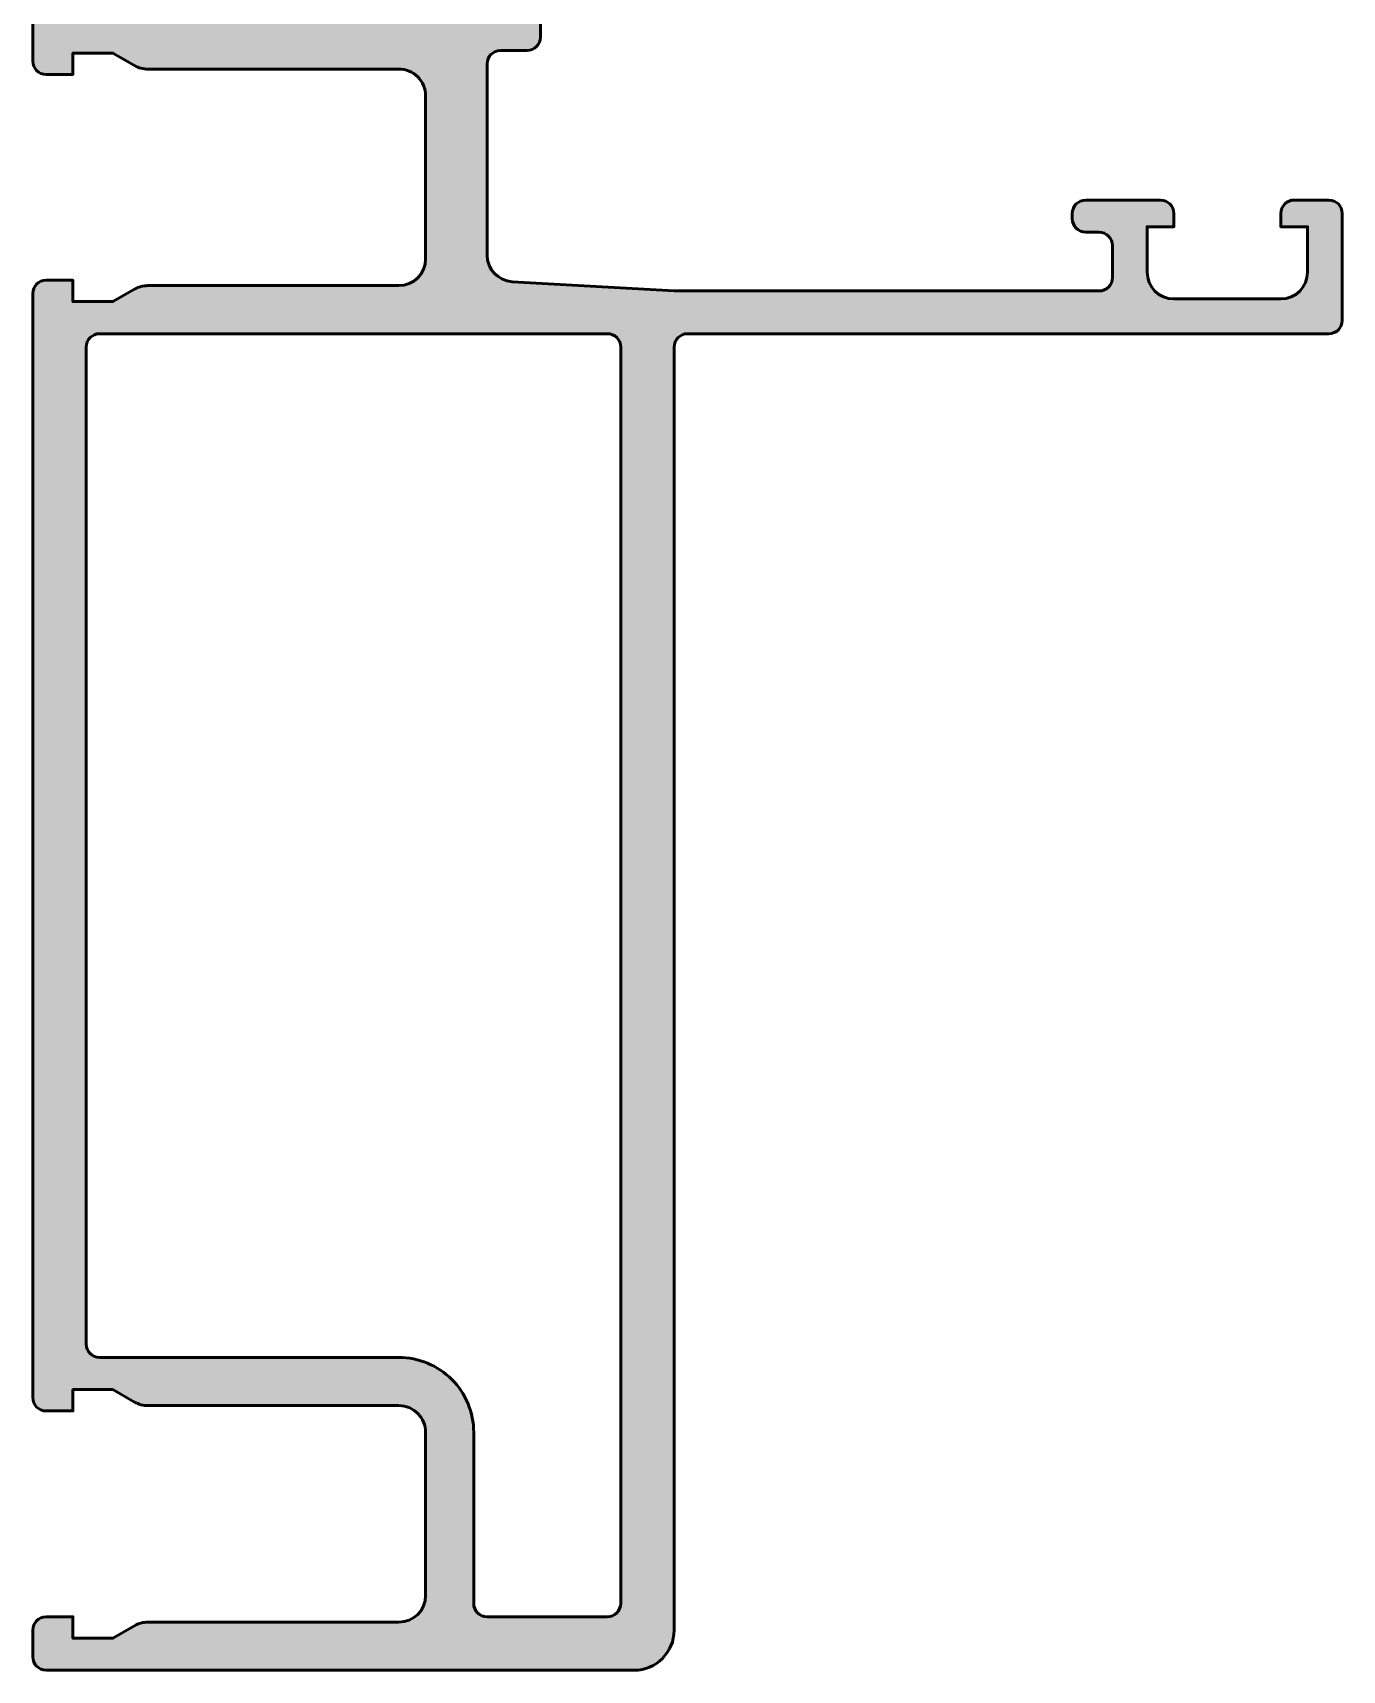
# Model space of a CAD drawing. Extents: x 0 to 49, y -50 to 75.
# Drawn here: x 0 to 49, y -50 to 11.3 of the extents above; entities that cross this region are included whole.
import ezdxf

# ---------------------------------------------------------------- set-up
doc = ezdxf.new("R2010")
doc.units = 0
doc.layers.add('0S-Alu contour', color=7, linetype='Continuous', lineweight=50)
doc.layers.add('0S-Alu hatch', color=252, linetype='Continuous', lineweight=25)

# ---------------------------------------------------------------- blocks, each defined once
blk = doc.blocks.new('346460__80BC67BB_5078_48B1_9897_1F72DA090A25_')
at = {"layer": '0S-Alu hatch'}
h = blk.add_hatch(color=256, dxfattribs=at)
edge = h.paths.add_edge_path()
edge.add_line((0.5000035379538801, -50.00000000001249), (22.49999237060548, -50.00000000000002))
edge.add_arc((22.49996978771755, -48.49997741711209), 1.500022583057917, 270.000862589792, 359.9999908442977)
edge.add_line((23.99999237077544, -48.49997765553325), (23.99999999999809, -0.4998096513005379))
edge.add_ellipse((24.49999855546814, -0.4998097307728537), major_axis=(-0.4999985554700565, 0), ratio=1, start_angle=270.0004507753658, end_angle=359.99999088419196, ccw=False)
edge.add_line((24.49999462172235, 0.0001888246817272), (48.50126647949199, 0.0003776550292969))
edge.add_arc((48.50039835766893, 0.4997802732136848), 0.4994033727208107, 270.0995983293901, 360.0352749677095)
edge.add_line((48.99980163574218, 0.5000877380371948), (48.99980163575543, 4.500091377393772))
edge.add_arc((48.49980527509885, 4.500091377393772), 0.4999963606565814, 0, 89.99999998191763)
edge.add_line((48.49980527525665, 5.000087738050353), (47.19976307025863, 5.000087738447415))
edge.add_arc((47.19976307025862, 4.500138508384315), 0.4999492300630948, 89.9999999999992, 180)
edge.add_line((46.69981384019552, 4.500138508384315), (46.69981384277343, 4.000087738037109))
edge.add_line((46.69981384277343, 4.000087738037109), (47.69981384277342, 4.000087738037109))
edge.add_line((47.69981384277342, 4.000087738037109), (47.69981384370558, 2.300133968294495))
edge.add_ellipse((46.69977066427384, 2.300133968294506), major_axis=(-1.000043179431735, 0), ratio=1, start_angle=90.00000000200572, end_angle=180, ccw=False)
edge.add_line((46.69977066430885, 1.30009078886277), (42.69976659306577, 1.300090789654933))
edge.add_ellipse((42.69976659306577, 2.300043541063547), major_axis=(-0.999952751408614, 0), ratio=1, start_angle=0, end_angle=90, ccw=False)
edge.add_line((41.69981384165715, 2.300043541063545), (41.69981384277344, 4.000087738037109))
edge.add_line((41.69981384277344, 4.000087738037109), (42.69981384277343, 4.000087738037109))
edge.add_line((42.69981384277343, 4.000087738037109), (42.69981384514839, 4.500039002263122))
edge.add_arc((42.19976510699946, 4.500039002263122), 0.500048738148931, 0, 89.9999999961035)
edge.add_line((42.19976510703346, 5.000087740412053), (39.39978173224186, 5.00008773822755))
edge.add_arc((39.39978173224186, 4.500101538021819), 0.4999862002057327, 90, 180)
edge.add_line((38.89979553203612, 4.500101538436656), (38.89979553206062, 4.300077908218751))
edge.add_arc((39.39978265065037, 4.300077908218733), 0.4999871185897438, 180, 270.0000000008598)
edge.add_line((39.39978265065788, 3.80009078962899), (39.89979279135894, 3.800090789802438))
edge.add_ellipse((39.89979279135895, 3.300088048927334), major_axis=(-0.5000027408751038, 0), ratio=1, start_angle=180, end_angle=270.0000000000008, ccw=False)
edge.add_line((40.39979553223405, 3.300088048932847), (40.3997955322398, 2.100082572801563))
edge.add_ellipse((39.89979917158321, 2.100082572801556), major_axis=(-0.4999963606565956, 0), ratio=1, start_angle=89.9999999999992, end_angle=180, ccw=False)
edge.add_line((39.8997991715832, 1.600086212144957), (23.99980163574219, 1.600086212158203))
edge.add_line((23.99980163574219, 1.600086212158203), (17.94274326384587, 1.946202525286707))
edge.add_ellipse((17.9997923073296, 2.944564558837882), major_axis=(-0.9999906716559138, 0), ratio=1, start_angle=-0.0006706298242988851, end_angle=86.72952440842909, ccw=False)
edge.add_line((16.99980163574219, 2.944576263427588), (17.00064086777473, 10.09778290751687))
edge.add_ellipse((17.50064916761322, 10.09772424528893), major_axis=(-0.5000083032796946, 0), ratio=1, start_angle=269.9921316221246, end_angle=359.993277915408, ccw=False)
edge.add_line((17.50071783330365, 10.59773254385372), (18.49993133544986, 10.59759532276075))
edge.add_arc((18.49999999999999, 11.09759531804593), 0.5000000000000036, 269.9921316221251, 360)
edge.add_line((19, 11.09759531804593), (19, 12.5))
edge.add_ellipse((19.07883644654304, 12.76752059199312), major_axis=(-0.27889505632743, 0), ratio=1, start_angle=-1.1645893740961242, end_angle=73.58012358050831, ccw=False)
edge.add_line((18.79999899999999, 12.77318899999148), (18.79999899999999, 13.2267829999915))
edge.add_ellipse((19.07886709564316, 13.23244365946855), major_axis=(-0.2789255417371573, 0), ratio=1, start_angle=-73.57540544464541, end_angle=1.162870072882697, ccw=False)
edge.add_line((19, 13.49998699999149), (18.99999999999999, 15.379998))
edge.add_arc((18.69999999999999, 15.379998), 0.3000000000000043, 0, 90.00000000000067)
edge.add_line((18.69999999999998, 15.67999800000001), (17.72002568095721, 15.679998))
edge.add_arc((17.72002568095721, 15.379998), 0.3000000000000043, 90.00000000000067, 180)
edge.add_line((17.4200256809572, 15.379998), (17.42002568095721, 12.62000000000001))
edge.add_ellipse((17.30002568095721, 12.62), major_axis=(-0.120000000000001, 0), ratio=1, start_angle=89.9999999999983, end_angle=180, ccw=False)
edge.add_line((17.3000256809572, 12.5), (12.99999999999999, 12.5))
edge.add_ellipse((12.99999999999999, 12.99999999999999), major_axis=(-0.4999999999999894, 0), ratio=1, start_angle=0, end_angle=90, ccw=False)
edge.add_line((12.5, 13), (12.5, 13.69999999999999))
edge.add_line((12.5, 13.69999999999999), (13.88149545762237, 16.09282032302755))
edge.add_arc((13.76188021535171, 16.1618802153517), 0.1381197846482951, 329.999999999999, 455.6225775507939)
edge.add_arc((14.2382232411738, 11.3233911381522), 4.999999999999992, 95.62257755079357, 143.4260705937924)
edge.add_ellipse((9.500000000000004, 14.83896228901806), major_axis=(-0.9000000000000021, 0), ratio=1, start_angle=36.57392940620758, end_angle=143.4260705937925, ccw=False)
edge.add_arc((4.761776758826195, 11.32339113815219), 5.000000000000001, 36.57392940620761, 84.37742244920643)
edge.add_arc((5.238119784648299, 16.1618802153517), 0.1381197846482999, 84.37742244920642, 210.0000000000008)
edge.add_line((5.118504542377636, 16.09282032302755), (6.5, 13.7))
edge.add_line((6.5, 13.7), (6.5, 13))
edge.add_ellipse((5.999999999999999, 13), major_axis=(-0.5000000000000009, 0), ratio=1, start_angle=90.00000000000011, end_angle=180, ccw=False)
edge.add_line((6, 12.5), (1.699974319042789, 12.5))
edge.add_ellipse((1.699974319042792, 12.62), major_axis=(-0.1200000000000027, 0), ratio=1, start_angle=0, end_angle=89.99999999999869, ccw=False)
edge.add_line((1.57997431904279, 12.62), (1.579974319042789, 15.379998))
edge.add_arc((1.279974319042787, 15.379998), 0.3000000000000025, 0, 90.00000000000007)
edge.add_line((1.279974319042787, 15.679998), (0.3000000000000065, 15.679998))
edge.add_arc((0.3000000000000065, 15.37999799999999), 0.3000000000000029, 90.00000000000003, 180)
edge.add_line((3.6e-15, 15.37999799999999), (3.6e-15, 13.49998699999149))
edge.add_ellipse((-0.0788670956431618, 13.23244365946855), major_axis=(-0.2789255417371467, 0), ratio=1, start_angle=178.8371299271126, end_angle=253.57540544464558, ccw=False)
edge.add_line((0.2000010000000038, 13.22678299999149), (0.2000010000000038, 12.77318899999153))
edge.add_ellipse((-0.0788364465430445, 12.76752059199312), major_axis=(-0.2788950563274362, 0), ratio=1, start_angle=106.4198764194924, end_angle=181.164589374106, ccw=False)
edge.add_line((0, 12.5), (-1.6e-15, 10.2003173828125))
edge.add_arc((0.4999999999999967, 10.2003173828125), 0.4999999999999965, 180, 269.9999999999998)
edge.add_line((0.4999999999999948, 9.700317382812505), (1.5, 9.700317382812502))
edge.add_line((1.5, 9.700317382812502), (1.5, 10.500244140625))
edge.add_line((1.5, 10.500244140625), (2.999999999999995, 10.500244140625))
edge.add_line((2.999999999999995, 10.500244140625), (3.808921524200851, 10.03320654648252))
edge.add_arc((4.308922731759084, 10.89922192510856), 0.9999919217556257, 239.9996528790063, 269.9997497919838)
edge.add_line((4.308918364840663, 9.899230003362476), (13.69944667813878, 9.899188995361326))
edge.add_ellipse((13.69934552502536, 8.899225161391959), major_axis=(-0.9999638390855285, 0), ratio=1, start_angle=179.9900591018352, end_angle=269.9942041439233, ccw=False)
edge.add_line((14.69930934906006, 8.899051666263118), (14.69959926605225, 2.798458099353666))
edge.add_ellipse((13.69959320002104, 2.798586233183771), major_axis=(-1.0000060742403, 0), ratio=1, start_angle=89.99380036887533, end_angle=179.9926585168762, ccw=False)
edge.add_line((13.69948499538846, 1.798580164797557), (4.307378505495236, 1.799596428796705))
edge.add_arc((4.307270301113187, 0.7995933981088682), 1.000003036541913, 89.99380036439707, 120.0002873396445)
edge.add_line((3.807264439698125, 1.665618924085804), (3, 1.199539184570312))
edge.add_line((3, 1.199539184570312), (1.499999999999999, 1.199539184570312))
edge.add_line((1.499999999999999, 1.199539184570312), (1.5, 1.999588012695312))
edge.add_line((1.5, 1.999588012695312), (0.500000384852995, 1.99958801269546))
edge.add_arc((0.500000384852995, 1.499587715108841), 0.5000002975866193, 90, 180)
edge.add_line((8.72663758e-08, 1.499587716165355), (-8.431e-13, -39.79968353458438))
edge.add_arc((0.4999990815466126, -39.79968353564089), 0.4999990815474505, 180, 270)
edge.add_line((0.4999990815466125, -40.29968261718834), (1.499999999999999, -40.2996826171875))
edge.add_line((1.499999999999999, -40.2996826171875), (1.5, -39.49975585937501))
edge.add_line((1.5, -39.49975585937501), (2.999999999999984, -39.49975585937501))
edge.add_line((2.999999999999984, -39.49975585937501), (3.808934069708699, -39.96680165062923))
edge.add_arc((4.308900243052883, -39.10084872044334), 0.9999203227187434, 239.9996022177952, 269.9997439731926)
edge.add_line((4.308895774898158, -40.1007690431521), (13.69944667809586, -40.10081100463865))
edge.add_ellipse((13.69934552502535, -41.10077483860803), major_axis=(-0.9999638390855384, 0), ratio=1, start_angle=179.9900591019452, end_angle=269.99420414638143, ccw=False)
edge.add_line((14.69930934906006, -41.10094833373485), (14.69959926605225, -47.20154190063749))
edge.add_ellipse((13.69959320002106, -47.20141376681624), major_axis=(-1.000006074240273, 0), ratio=1, start_angle=89.99380982285822, end_angle=179.9926585173726, ccw=False)
edge.add_line((13.69948516039261, -48.20141983522027), (4.307373134103659, -48.20040512033292))
edge.add_arc((4.307265095907953, -49.20039719764456), 0.9999920831478114, 89.99380981834106, 120.0002746483619)
edge.add_line((3.807264903064123, -48.33438104680531), (3.000000000000001, -48.80046081542968))
edge.add_line((3.000000000000001, -48.80046081542968), (1.499999999999999, -48.8004608154297))
edge.add_line((1.499999999999999, -48.8004608154297), (1.499999999999999, -48.00041198730468))
edge.add_line((1.499999999999999, -48.00041198730468), (0.4999990447309026, -48.00041198730378))
edge.add_arc((0.4999990447309029, -48.50041094477074), 0.4999989574669666, 90.00000000000003, 179.999994949007)
edge.add_line((8.72639382e-08, -48.50041090112035), (-1.25149e-11, -49.49999641839588))
edge.add_arc((0.5000035379538803, -49.49999646204609), 0.5000035379663998, 179.9999950216869, 270)
edge = h.paths.add_edge_path()
edge.add_ellipse((2.499978551682032, -37.80000542658945), major_axis=(-0.4999938105094057, 0), ratio=1, start_angle=0, end_angle=90.0000000000141, ccw=False)
edge.add_line((1.999984741172627, -37.80000542658945), (1.999984741135034, -0.4999912580847337))
edge.add_ellipse((2.499975999296189, -0.4999912580847327), major_axis=(-0.4999912581611551, 0), ratio=1, start_angle=270, end_angle=360, ccw=False)
edge.add_line((2.499975999296189, 7.64223e-11), (21.49998474121093, -3e-15))
edge.add_ellipse((21.49999252389495, -0.4999922173155248), major_axis=(-0.4999922173760928, 0), ratio=1, start_angle=180, end_angle=270.00089184377657, ccw=False)
edge.add_line((21.99998474127104, -0.4999922173147127), (21.99998474128719, -47.50000873243283))
edge.add_ellipse((21.49999347364377, -47.50000873243283), major_axis=(-0.4999912676434235, 0), ratio=1, start_angle=90.0000000003892, end_angle=180, ccw=False)
edge.add_line((21.49999347364716, -48.00000000007625), (17.00000362104511, -48.00000000003056))
edge.add_ellipse((17.00000362104511, -47.49999447160624), major_axis=(-0.5000055284243068, 0), ratio=1, start_angle=-3.415094590764056e-05, end_angle=89.9999999999996, ccw=False)
edge.add_line((16.49999809262089, -47.4999941735798), (16.50000190735637, -41.10000693491913))
edge.add_arc((13.69999587844363, -41.10000526597103), 2.800006028913237, 359.9999658490542, 450)
edge.add_line((13.69999587844362, -38.29999923705779), (2.499978551682156, -38.29999923709886))
at = {"layer": '0S-Alu contour', "color": 7}
for points in [[(5.118504542377636, 16.09282032302755), (6.5, 13.7), (6.5, 13)], [(12.5, 13), (12.5, 13.69999999999999), (13.88149545762237, 16.09282032302755)], [(3.6e-15, 15.37999799999999), (3.6e-15, 13.49998699999149)], [(1.279974319042787, 15.679998), (0.3000000000000064, 15.679998)], [(1.57997431904279, 12.62), (1.579974319042789, 15.379998)], [(17.4200256809572, 15.379998), (17.42002568095721, 12.62000000000001)], [(18.69999999999998, 15.67999800000001), (17.72002568095721, 15.679998)], [(19, 13.49998699999149), (18.99999999999999, 15.379998)], [(0.2000010000000038, 13.22678299999149), (0.2000010000000038, 12.77318899999153)], [(18.79999899999999, 12.77318899999148), (18.79999899999999, 13.2267829999915)], [(0, 12.5), (-1.6e-15, 10.2003173828125)], [(6, 12.5), (1.699974319042789, 12.5)], [(17.3000256809572, 12.5), (12.99999999999999, 12.5)], [(19, 11.09759531804593), (19, 12.5)], [(0.4999999999999948, 9.700317382812505), (1.5, 9.700317382812502), (1.5, 10.500244140625), (2.999999999999995, 10.500244140625), (3.808921524200851, 10.03320654648252)], [(17.50071783330365, 10.59773254385372), (18.49993133544986, 10.59759532276075)], [(4.308918364840663, 9.899230003362476), (13.69944667813878, 9.899188995361326)], [(16.99980163574219, 2.944576263427588), (17.00064086777473, 10.09778290751687)], [(14.69930934906006, 8.899051666263118), (14.69959926605225, 2.798458099353666)], [(42.19976510703346, 5.000087740412053), (39.39978173224186, 5.00008773822755)], [(48.49980527525665, 5.000087738050353), (47.19976307025863, 5.000087738447415)], [(38.89979553203612, 4.500101538436656), (38.89979553206062, 4.300077908218751)], [(41.69981384165715, 2.300043541063545), (41.69981384277344, 4.000087738037109), (42.69981384277343, 4.000087738037109), (42.69981384514839, 4.500039002263122)], [(46.69981384019552, 4.500138508384315), (46.69981384277343, 4.000087738037109), (47.69981384277342, 4.000087738037109), (47.69981384370558, 2.300133968294495)], [(48.99980163574218, 0.5000877380371948), (48.99980163575543, 4.500091377393772)], [(39.39978265065788, 3.80009078962899), (39.89979279135894, 3.800090789802438)], [(40.39979553223405, 3.300088048932847), (40.3997955322398, 2.100082572801563)], [(3.807264439698125, 1.665618924085804), (3, 1.199539184570312), (1.499999999999999, 1.199539184570312), (1.5, 1.999588012695312), (0.500000384852995, 1.99958801269546)], [(39.8997991715832, 1.600086212144957), (23.99980163574219, 1.600086212158203), (17.94274326384587, 1.946202525286707)], [(8.72663758e-08, 1.499587716165355), (-8.431e-13, -39.79968353458438)], [(13.69948499538846, 1.798580164797557), (4.307378505495237, 1.799596428796705)], [(46.69977066430885, 1.30009078886277), (42.69976659306577, 1.300090789654933)], [(2.499975999296189, 7.64223e-11), (21.49998474121093, -3e-15)], [(24.49999462172235, 0.0001888246817272), (48.50126647949199, 0.0003776550292969)], [(1.999984741172627, -37.80000542658945), (1.999984741135034, -0.4999912580847326)], [(21.99998474127104, -0.4999922173147127), (21.99998474128719, -47.50000873243283)], [(23.99999237077544, -48.49997765553325), (23.99999999999809, -0.4998096513005362)], [(13.69999587844362, -38.29999923705779), (2.499978551682155, -38.29999923709886)], [(0.4999990815466125, -40.29968261718834), (1.499999999999999, -40.2996826171875), (1.5, -39.49975585937501), (2.999999999999984, -39.49975585937501), (3.808934069708699, -39.96680165062923)], [(4.308895774898158, -40.1007690431521), (13.69944667809586, -40.10081100463865)], [(14.69930934906006, -41.10094833373485), (14.69959926605225, -47.20154190063749)], [(16.49999809262089, -47.4999941735798), (16.50000190735637, -41.10000693491913)], [(3.807264903064123, -48.33438104680531), (3.000000000000001, -48.80046081542968), (1.499999999999999, -48.8004608154297), (1.499999999999999, -48.00041198730468), (0.4999990447309028, -48.00041198730378)], [(13.69948516039261, -48.20141983522027), (4.307373134103658, -48.20040512033292)], [(21.49999347364716, -48.00000000007625), (17.00000362104511, -48.00000000003056)], [(8.72639382e-08, -48.50041090112035), (-1.25149e-11, -49.49999641839588)], [(0.5000035379538801, -50.00000000001249), (22.49999237060548, -50.00000000000002)]]:
    blk.add_lwpolyline(points, dxfattribs=at)
for centre, radius, start, end in [((5.238119784648299, 16.1618802153517), 0.1381197846482999, 84.37742244920642, 210.0000000000008), ((4.761776758826195, 11.32339113815219), 5.000000000000001, 36.57392940620761, 84.37742244920643), ((14.2382232411738, 11.3233911381522), 4.999999999999992, 95.62257755079357, 143.4260705937924), ((13.76188021535171, 16.1618802153517), 0.1381197846482951, 329.999999999999, 95.62257755079395), ((0.3000000000000065, 15.37999799999999), 0.3000000000000029, 90.00000000000003, 180), ((1.279974319042787, 15.379998), 0.3000000000000025, 0, 90.00000000000007), ((17.72002568095721, 15.379998), 0.3000000000000043, 90.00000000000067, 180), ((18.69999999999999, 15.379998), 0.3000000000000043, 0, 90.00000000000067), ((18.49999999999999, 11.09759531804593), 0.5000000000000036, 269.9921316221251, 0), ((0.4999999999999967, 10.2003173828125), 0.4999999999999965, 180, 269.9999999999998), ((4.308922731759084, 10.89922192510856), 0.9999919217556257, 239.9996528790063, 269.9997497919838), ((39.39978173224186, 4.500101538021819), 0.4999862002057327, 90, 180), ((42.19976510699946, 4.500039002263122), 0.500048738148931, 0, 89.9999999961035), ((47.19976307025862, 4.500138508384315), 0.4999492300630948, 89.9999999999992, 180), ((48.49980527509885, 4.500091377393772), 0.4999963606565814, 0, 89.99999998191763), ((39.39978265065037, 4.300077908218733), 0.4999871185897438, 180, 270.0000000008598), ((0.500000384852995, 1.499587715108841), 0.5000002975866193, 90, 180), ((4.307270301113187, 0.7995933981088682), 1.000003036541913, 89.99380036439707, 120.0002873396445), ((48.50039835766893, 0.4997802732136848), 0.4994033727208107, 270.0995983293901, 0.0352749677095353), ((13.69999587844363, -41.10000526597103), 2.800006028913237, 359.9999658490542, 90.00000000000006), ((0.4999990815466126, -39.79968353564089), 0.4999990815474505, 180, 270), ((4.308900243052883, -39.10084872044334), 0.9999203227187434, 239.9996022177952, 269.9997439731926), ((0.4999990447309029, -48.50041094477074), 0.4999989574669666, 90.00000000000003, 179.999994949007), ((4.307265095907953, -49.20039719764456), 0.9999920831478114, 89.99380981834106, 120.0002746483619), ((22.49996978771755, -48.49997741711209), 1.500022583057917, 270.000862589792, 359.9999908442977), ((0.5000035379538803, -49.49999646204609), 0.5000035379663998, 179.9999950216869, 270)]:
    blk.add_arc(centre, radius, start, end, dxfattribs=at)
at = {"layer": '0S-Alu contour', "color": 7, "extrusion": (0, 0, -1)}
for centre, radius, start, end in [((-9.500000000000004, 14.83896228901806), 0.9000000000000021, 216.5739294062075, 323.4260705937924), ((0.0788670956431618, 13.23244365946855), 0.2789255417371467, 106.4245945553544, 181.1628700728874), ((-19.07886709564316, 13.23244365946855), 0.2789255417371573, 358.8371299271173, 73.57540544464545), ((-5.999999999999999, 13), 0.5000000000000009, 180, 269.9999999999999), ((-12.99999999999999, 12.99999999999999), 0.4999999999999894, 270, 0), ((0.0788364465430445, 12.76752059199312), 0.2788950563274362, 178.835410625894, 253.5801235805076), ((-1.699974319042792, 12.62), 0.1200000000000028, 270.0000000000013, 0), ((-17.30002568095721, 12.62), 0.120000000000001, 180, 270.0000000000017), ((-19.07883644654304, 12.76752059199312), 0.27889505632743, 286.4198764194917, 1.164589374095985), ((-17.50064916761322, 10.09772424528893), 0.5000083032796946, 0.0067220845920203, 90.0078683778754), ((-13.69934552502536, 8.899225161391959), 0.9999638390855285, 90.0057958560767, 180.0099408981648), ((-39.89979279135895, 3.300088048927334), 0.5000027408751038, 89.9999999999992, 180), ((-13.69959320002104, 2.798586233183771), 1.0000060742403, 180.0073414831239, 270.0061996311247), ((-17.9997923073296, 2.944564558837882), 0.9999906716559138, 273.2704755915709, 0.000670629824406), ((-39.89979917158321, 2.100082572801556), 0.4999963606565956, 180, 270.0000000000008), ((-42.69976659306577, 2.300043541063547), 0.999952751408614, 270, 0), ((-46.69977066427384, 2.300133968294506), 1.000043179431735, 180, 269.9999999979943), ((-2.499975999296189, -0.4999912580847327), 0.4999912581611551, 0, 90), ((-21.49999252389495, -0.4999922173155248), 0.4999922173760929, 89.99910815622346, 180), ((-24.49999855546814, -0.4998097307728537), 0.4999985554700565, 9.1158080306e-06, 89.99954922463421), ((-2.499978551682032, -37.80000542658945), 0.4999938105094058, 269.9999999999859, 0), ((-13.69934552502535, -41.10077483860803), 0.9999638390855384, 90.00579585361857, 180.0099408980549), ((-13.69959320002106, -47.20141376681624), 1.000006074240273, 180.0073414826274, 270.0061901771418), ((-17.00000362104511, -47.49999447160624), 0.5000055284243068, 270.0000000000004, 3.41509458501e-05), ((-21.49999347364377, -47.50000873243283), 0.4999912676434235, 180, 269.9999999996108)]:
    blk.add_arc(centre, radius, start, end, dxfattribs=at)
blk = doc.blocks.new('382430__A1523272_25ED_430D_B957_F07734BFCCF3_')
at = {"layer": '0S-Alu contour', "color": 7}
blk.add_blockref('346460__80BC67BB_5078_48B1_9897_1F72DA090A25_', (0, 0), dxfattribs=at)

msp = doc.modelspace()

# ---------------------------------------------------------------- block references
at = {"layer": '0S-Alu contour', "color": 7}
msp.add_blockref('382430__A1523272_25ED_430D_B957_F07734BFCCF3_', (0, 0), dxfattribs=at)

doc.saveas('drawing.dxf')
